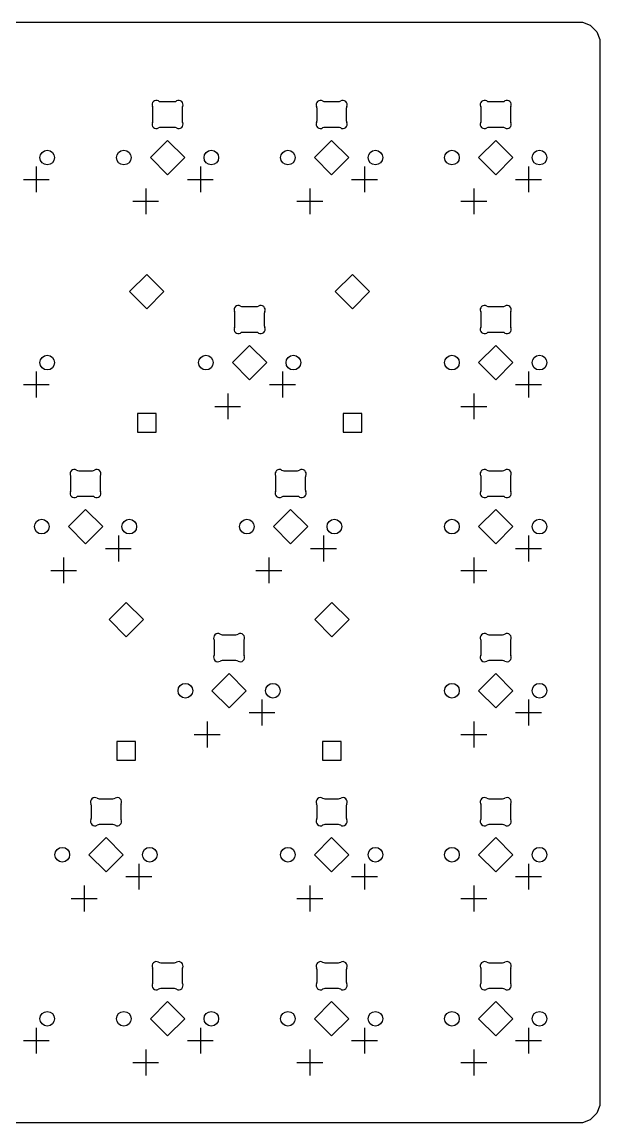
# Model space of a CAD drawing. Extents: x 44 to 356, y -203 to -54.
# Drawn here: x 288.8 to 355.9, y -182.3 to -54.5 of the extents above; entities that cross this region are included whole.
import ezdxf

# ---------------------------------------------------------------- set-up
doc = ezdxf.new("R2010")
doc.units = 0
doc.layers.add('BLACK', color=7, linetype='CONTINUOUS')

msp = doc.modelspace()

# ---------------------------------------------------------------- linework, layer by layer
at = {"layer": 'BLACK', "linetype": 'CONTINUOUS'}
for p, q in [((48.021653, -54.5), (353.878347, -54.5)), ((353.878347, -54.5), (354.797202, -54.880602)), ((354.797202, -54.880602), (355.544398, -55.627798)), ((355.544398, -55.627798), (355.925, -56.546653)), ((355.925, -56.546653), (355.925, -180.303347)), ((304.930548, -63.737501), (306.519452, -63.737501)), ((323.980548, -63.737501), (325.569452, -63.737501)), ((343.030548, -63.737501), (344.619452, -63.737501)), ((304.025001, -65.940343), (304.025001, -64.534659)), ((307.424999, -64.534659), (307.424999, -65.940343)), ((323.075001, -65.940343), (323.075001, -64.534659)), ((326.474999, -64.534659), (326.474999, -65.940343)), ((342.125001, -65.940343), (342.125001, -64.534659)), ((345.524999, -64.534659), (345.524999, -65.940343)), ((306.519452, -66.7375), (304.930547, -66.7375)), ((325.569452, -66.7375), (323.980547, -66.7375)), ((344.619452, -66.7375), (343.030547, -66.7375)), ((305.725, -68.2436), (303.7311, -70.2375)), ((307.7189, -70.2375), (305.725, -68.2436)), ((324.775, -68.2436), (322.7811, -70.2375)), ((326.7689, -70.2375), (324.775, -68.2436)), ((343.825, -68.2436), (341.8311, -70.2375)), ((345.8189, -70.2375), (343.825, -68.2436)), ((303.7311, -70.2375), (305.725, -72.2314)), ((305.725, -72.2314), (307.7189, -70.2375)), ((322.7811, -70.2375), (324.775, -72.2314)), ((324.775, -72.2314), (326.7689, -70.2375)), ((341.8311, -70.2375), (343.825, -72.2314)), ((343.825, -72.2314), (345.8189, -70.2375)), ((290.485, -71.2775), (290.485, -74.2775)), ((309.535, -71.2775), (309.535, -74.2775)), ((328.585, -71.2775), (328.585, -74.2775)), ((347.635, -71.2775), (347.635, -74.2775)), ((288.985, -72.7775), (291.985, -72.7775)), ((308.035, -72.7775), (311.035, -72.7775)), ((327.085, -72.7775), (330.085, -72.7775)), ((346.135, -72.7775), (349.135, -72.7775)), ((303.185, -73.8175), (303.185, -76.8175)), ((322.235, -73.8175), (322.235, -76.8175)), ((341.285, -73.8175), (341.285, -76.8175)), ((301.685, -75.3175), (304.685, -75.3175)), ((320.735, -75.3175), (323.735, -75.3175)), ((339.785, -75.3175), (342.785, -75.3175)), ((303.312, -83.8011), (301.3181, -85.795)), ((305.3059, -85.795), (303.312, -83.8011)), ((327.188, -83.8011), (325.1941, -85.795)), ((329.1819, -85.795), (327.188, -83.8011)), ((301.3181, -85.795), (303.312, -87.7889)), ((303.312, -87.7889), (305.3059, -85.795)), ((325.1941, -85.795), (327.188, -87.7889)), ((327.188, -87.7889), (329.1819, -85.795)), ((314.455548, -87.550001), (316.044452, -87.550001)), ((343.030548, -87.550001), (344.619452, -87.550001)), ((313.550001, -89.752843), (313.550001, -88.347159)), ((316.949999, -88.347159), (316.949999, -89.752843)), ((342.125001, -89.752843), (342.125001, -88.347159)), ((345.524999, -88.347159), (345.524999, -89.752843)), ((316.044452, -90.55), (314.455547, -90.55)), ((344.619452, -90.55), (343.030547, -90.55)), ((315.25, -92.0561), (313.2561, -94.05)), ((317.2439, -94.05), (315.25, -92.0561)), ((343.825, -92.0561), (341.8311, -94.05)), ((345.8189, -94.05), (343.825, -92.0561)), ((313.2561, -94.05), (315.25, -96.0439)), ((315.25, -96.0439), (317.2439, -94.05)), ((341.8311, -94.05), (343.825, -96.0439)), ((343.825, -96.0439), (345.8189, -94.05)), ((290.485, -95.09), (290.485, -98.09)), ((319.06, -95.09), (319.06, -98.09)), ((347.635, -95.09), (347.635, -98.09)), ((288.985, -96.59), (291.985, -96.59)), ((317.56, -96.59), (320.56, -96.59)), ((346.135, -96.59), (349.135, -96.59)), ((312.71, -97.63), (312.71, -100.63)), ((341.285, -97.63), (341.285, -100.63)), ((311.21, -99.13), (314.21, -99.13)), ((339.785, -99.13), (342.785, -99.13)), ((304.389641, -99.957359), (302.234359, -99.957359)), ((302.234359, -99.957359), (302.234359, -102.112641)), ((304.389641, -102.112641), (304.389641, -99.957359)), ((328.265641, -99.957359), (326.110359, -99.957359)), ((326.110359, -99.957359), (326.110359, -102.112641)), ((328.265641, -102.112641), (328.265641, -99.957359)), ((302.234359, -102.112641), (304.389641, -102.112641)), ((326.110359, -102.112641), (328.265641, -102.112641)), ((295.405548, -106.600001), (296.994452, -106.600001)), ((319.218048, -106.600001), (320.806952, -106.600001)), ((343.030548, -106.600001), (344.619452, -106.600001)), ((294.500001, -108.802843), (294.500001, -107.397159)), ((297.899999, -107.397159), (297.899999, -108.802843)), ((318.312501, -108.802843), (318.312501, -107.397159)), ((321.712499, -107.397159), (321.712499, -108.802843)), ((342.125001, -108.802843), (342.125001, -107.397159)), ((345.524999, -107.397159), (345.524999, -108.802843)), ((296.994452, -109.6), (295.405547, -109.6)), ((320.806952, -109.6), (319.218047, -109.6)), ((344.619452, -109.6), (343.030547, -109.6)), ((296.2, -111.1061), (294.2061, -113.1)), ((298.1939, -113.1), (296.2, -111.1061)), ((320.0125, -111.1061), (318.0186, -113.1)), ((322.0064, -113.1), (320.0125, -111.1061)), ((343.825, -111.1061), (341.8311, -113.1)), ((345.8189, -113.1), (343.825, -111.1061)), ((294.2061, -113.1), (296.2, -115.0939)), ((296.2, -115.0939), (298.1939, -113.1)), ((318.0186, -113.1), (320.0125, -115.0939)), ((320.0125, -115.0939), (322.0064, -113.1)), ((341.8311, -113.1), (343.825, -115.0939)), ((343.825, -115.0939), (345.8189, -113.1)), ((300.01, -114.14), (300.01, -117.14)), ((323.8225, -114.14), (323.8225, -117.14)), ((347.635, -114.14), (347.635, -117.14)), ((298.51, -115.64), (301.51, -115.64)), ((322.3225, -115.64), (325.3225, -115.64)), ((346.135, -115.64), (349.135, -115.64)), ((293.66, -116.68), (293.66, -119.68)), ((317.4725, -116.68), (317.4725, -119.68)), ((341.285, -116.68), (341.285, -119.68)), ((292.16, -118.18), (295.16, -118.18)), ((315.9725, -118.18), (318.9725, -118.18)), ((339.785, -118.18), (342.785, -118.18)), ((300.93075, -121.9011), (298.93685, -123.895)), ((302.92465, -123.895), (300.93075, -121.9011)), ((324.80675, -121.9011), (322.81285, -123.895)), ((326.80065, -123.895), (324.80675, -121.9011)), ((298.93685, -123.895), (300.93075, -125.8889)), ((300.93075, -125.8889), (302.92465, -123.895)), ((322.81285, -123.895), (324.80675, -125.8889)), ((324.80675, -125.8889), (326.80065, -123.895)), ((311.168751, -127.852843), (311.168751, -126.447159)), ((312.074298, -125.650001), (313.663202, -125.650001)), ((314.568749, -126.447159), (314.568749, -127.852843)), ((342.125001, -127.852843), (342.125001, -126.447159)), ((343.030548, -125.650001), (344.619452, -125.650001)), ((345.524999, -126.447159), (345.524999, -127.852843)), ((313.663202, -128.65), (312.074297, -128.65)), ((344.619452, -128.65), (343.030547, -128.65)), ((312.86875, -130.1561), (310.87485, -132.15)), ((314.86265, -132.15), (312.86875, -130.1561)), ((343.825, -130.1561), (341.8311, -132.15)), ((345.8189, -132.15), (343.825, -130.1561)), ((310.87485, -132.15), (312.86875, -134.1439)), ((312.86875, -134.1439), (314.86265, -132.15)), ((341.8311, -132.15), (343.825, -134.1439)), ((343.825, -134.1439), (345.8189, -132.15)), ((316.67875, -133.19), (316.67875, -136.19)), ((347.635, -133.19), (347.635, -136.19)), ((315.17875, -134.69), (318.17875, -134.69)), ((346.135, -134.69), (349.135, -134.69)), ((310.32875, -135.73), (310.32875, -138.73)), ((341.285, -135.73), (341.285, -138.73)), ((302.008391, -138.057359), (299.853109, -138.057359)), ((299.853109, -138.057359), (299.853109, -140.212641)), ((302.008391, -140.212641), (302.008391, -138.057359)), ((308.82875, -137.23), (311.82875, -137.23)), ((325.884391, -138.057359), (323.729109, -138.057359)), ((323.729109, -138.057359), (323.729109, -140.212641)), ((325.884391, -140.212641), (325.884391, -138.057359)), ((339.785, -137.23), (342.785, -137.23)), ((299.853109, -140.212641), (302.008391, -140.212641)), ((323.729109, -140.212641), (325.884391, -140.212641)), ((296.881251, -146.902843), (296.881251, -145.497159)), ((297.786798, -144.700001), (299.375702, -144.700001)), ((300.281249, -145.497159), (300.281249, -146.902843)), ((323.075001, -146.902843), (323.075001, -145.497159)), ((323.980548, -144.700001), (325.569452, -144.700001)), ((326.474999, -145.497159), (326.474999, -146.902843)), ((342.125001, -146.902843), (342.125001, -145.497159)), ((343.030548, -144.700001), (344.619452, -144.700001)), ((345.524999, -145.497159), (345.524999, -146.902843)), ((299.375702, -147.7), (297.786797, -147.7)), ((325.569452, -147.7), (323.980547, -147.7)), ((344.619452, -147.7), (343.030547, -147.7)), ((298.58125, -149.2061), (296.58735, -151.2)), ((300.57515, -151.2), (298.58125, -149.2061)), ((324.775, -149.2061), (322.7811, -151.2)), ((326.7689, -151.2), (324.775, -149.2061)), ((343.825, -149.2061), (341.8311, -151.2)), ((345.8189, -151.2), (343.825, -149.2061)), ((296.58735, -151.2), (298.58125, -153.1939)), ((298.58125, -153.1939), (300.57515, -151.2)), ((322.7811, -151.2), (324.775, -153.1939)), ((324.775, -153.1939), (326.7689, -151.2)), ((341.8311, -151.2), (343.825, -153.1939)), ((343.825, -153.1939), (345.8189, -151.2)), ((302.39125, -152.24), (302.39125, -155.24)), ((328.585, -152.24), (328.585, -155.24)), ((347.635, -152.24), (347.635, -155.24)), ((300.89125, -153.74), (303.89125, -153.74)), ((327.085, -153.74), (330.085, -153.74)), ((346.135, -153.74), (349.135, -153.74)), ((296.04125, -154.78), (296.04125, -157.78)), ((322.235, -154.78), (322.235, -157.78)), ((341.285, -154.78), (341.285, -157.78)), ((294.54125, -156.28), (297.54125, -156.28)), ((320.735, -156.28), (323.735, -156.28)), ((339.785, -156.28), (342.785, -156.28)), ((304.025001, -165.952843), (304.025001, -164.547159)), ((304.930548, -163.750001), (306.519452, -163.750001)), ((307.424999, -164.547159), (307.424999, -165.952843)), ((323.075001, -165.952843), (323.075001, -164.547159)), ((323.980548, -163.750001), (325.569452, -163.750001)), ((326.474999, -164.547159), (326.474999, -165.952843)), ((342.125001, -165.952843), (342.125001, -164.547159)), ((343.030548, -163.750001), (344.619452, -163.750001)), ((345.524999, -164.547159), (345.524999, -165.952843)), ((306.519452, -166.75), (304.930547, -166.75)), ((325.569452, -166.75), (323.980547, -166.75)), ((344.619452, -166.75), (343.030547, -166.75)), ((305.725, -168.2561), (303.7311, -170.25)), ((307.7189, -170.25), (305.725, -168.2561)), ((324.775, -168.2561), (322.7811, -170.25)), ((326.7689, -170.25), (324.775, -168.2561)), ((343.825, -168.2561), (341.8311, -170.25)), ((345.8189, -170.25), (343.825, -168.2561)), ((290.485, -171.29), (290.485, -174.29)), ((303.7311, -170.25), (305.725, -172.2439)), ((305.725, -172.2439), (307.7189, -170.25)), ((309.535, -171.29), (309.535, -174.29)), ((322.7811, -170.25), (324.775, -172.2439)), ((324.775, -172.2439), (326.7689, -170.25)), ((328.585, -171.29), (328.585, -174.29)), ((341.8311, -170.25), (343.825, -172.2439)), ((343.825, -172.2439), (345.8189, -170.25)), ((347.635, -171.29), (347.635, -174.29)), ((288.985, -172.79), (291.985, -172.79)), ((303.185, -173.83), (303.185, -176.83)), ((308.035, -172.79), (311.035, -172.79)), ((322.235, -173.83), (322.235, -176.83)), ((327.085, -172.79), (330.085, -172.79)), ((341.285, -173.83), (341.285, -176.83)), ((346.135, -172.79), (349.135, -172.79)), ((301.685, -175.33), (304.685, -175.33)), ((320.735, -175.33), (323.735, -175.33)), ((339.785, -175.33), (342.785, -175.33)), ((355.544398, -181.222202), (354.797202, -181.969398)), ((355.925, -180.303347), (355.544398, -181.222202)), ((353.878347, -182.35), (48.021653, -182.35)), ((354.797202, -181.969398), (353.878347, -182.35))]:
    msp.add_line(p, q, dxfattribs=at)
at = {"layer": 'BLACK'}
for centre in [(291.755, -70.2375), (300.645, -70.2375), (310.805, -70.2375), (319.695, -70.2375), (329.855, -70.2375), (338.745, -70.2375), (348.905, -70.2375), (291.755, -94.05), (310.17, -94.05), (320.33, -94.05), (338.745, -94.05), (348.905, -94.05), (291.12, -113.1), (301.28, -113.1), (314.9325, -113.1), (325.0925, -113.1), (338.745, -113.1), (348.905, -113.1), (307.78875, -132.15), (317.94875, -132.15), (338.745, -132.15), (348.905, -132.15), (293.50125, -151.2), (303.66125, -151.2), (319.695, -151.2), (329.855, -151.2), (338.745, -151.2), (348.905, -151.2), (291.755, -170.25), (300.645, -170.25), (310.805, -170.25), (319.695, -170.25), (329.855, -170.25), (338.745, -170.25), (348.905, -170.25)]:
    msp.add_circle(centre, 0.8509, dxfattribs=at)
for centre, radius, start, end in [((304.42603, -64.100902), 0.5, -300.2993953, -154.29357192), ((304.93055, -63.237492), 0.500009, -120.29901505, -90.00022918), ((306.51945, -63.23749), 0.50001, -89.99977082, -59.70119951), ((307.02397, -64.1009), 0.499996, -25.70653133, 120.29962656), ((323.47603, -64.100902), 0.5, -300.2993953, -154.29357192), ((323.98055, -63.237492), 0.500009, -120.29901505, -90.00022918), ((325.56945, -63.23749), 0.50001, -89.99977082, -59.70119951), ((326.07397, -64.1009), 0.499996, -25.70653133, 120.29962656), ((342.52603, -64.100902), 0.5, -300.2993953, -154.29357192), ((343.03055, -63.237492), 0.500009, -120.29901505, -90.00022918), ((344.61945, -63.23749), 0.50001, -89.99977082, -59.70119951), ((345.12397, -64.1009), 0.499996, -25.70653133, 120.29962656), ((303.525011, -64.534657), 0.49999, -0.00022919, 25.70646243), ((307.92536, -64.53474), 0.500361, 154.30340137, 179.99061027), ((322.575011, -64.534657), 0.49999, -0.00022919, 25.70646243), ((326.97536, -64.53474), 0.500361, 154.30340137, 179.99061027), ((341.625011, -64.534657), 0.49999, -0.00022919, 25.70646243), ((346.02536, -64.53474), 0.500361, 154.30340137, 179.99061027), ((304.42603, -66.374099), 0.499999, -205.70622158, -59.7006047), ((303.525011, -65.940345), 0.49999, -25.70646243, 0.00011459), ((307.02397, -66.3741), 0.499999, -120.2993953, 25.70632483), ((307.925, -65.9404), 0.499976, -180.00653171, -154.29976339), ((323.47603, -66.374099), 0.499999, -205.70622158, -59.7006047), ((322.575011, -65.940345), 0.49999, -25.70646243, 0.00011459), ((326.07397, -66.3741), 0.499999, -120.2993953, 25.70632483), ((326.975, -65.9404), 0.499976, -180.00653171, -154.29976339), ((342.52603, -66.374099), 0.499999, -205.70622158, -59.7006047), ((341.625011, -65.940345), 0.49999, -25.70646243, 0.00011459), ((345.12397, -66.3741), 0.499999, -120.2993953, 25.70632483), ((346.025, -65.9404), 0.499976, -180.00653171, -154.29976339), ((304.93055, -67.237509), 0.500009, 90.00034377, 120.29901505), ((306.51945, -67.23751), 0.500009, 59.70098495, 89.99965623), ((323.98055, -67.237509), 0.500009, 90.00034377, 120.29901505), ((325.56945, -67.23751), 0.500009, 59.70098495, 89.99965623), ((343.03055, -67.237509), 0.500009, 90.00034377, 120.29901505), ((344.61945, -67.23751), 0.500009, 59.70098495, 89.99965623), ((313.95103, -87.913402), 0.5, -300.2993953, -154.29357192), ((313.050011, -88.347157), 0.49999, -0.00022919, 25.70646243), ((314.45555, -87.049992), 0.500009, -120.29901505, -90.00022918), ((316.04445, -87.04999), 0.50001, -89.99977082, -59.70119951), ((316.54897, -87.9134), 0.499996, -25.70653133, 120.29962656), ((317.45036, -88.34724), 0.500361, 154.30340137, 179.99061027), ((342.52603, -87.913402), 0.5, -300.2993953, -154.29357192), ((341.625011, -88.347157), 0.49999, -0.00022919, 25.70646243), ((343.03055, -87.049992), 0.500009, -120.29901505, -90.00022918), ((344.61945, -87.04999), 0.50001, -89.99977082, -59.70119951), ((345.12397, -87.9134), 0.499996, -25.70653133, 120.29962656), ((346.02536, -88.34724), 0.500361, 154.30340137, 179.99061027), ((313.95103, -90.186599), 0.499999, -205.70622158, -59.7006047), ((313.050011, -89.752845), 0.49999, -25.70646243, 0.00011459), ((314.45555, -91.050009), 0.500009, 90.00034377, 120.29901505), ((316.04445, -91.05001), 0.500009, 59.70098495, 89.99965623), ((316.54897, -90.1866), 0.499999, -120.2993953, 25.70632483), ((317.45, -89.7529), 0.499976, -180.00653171, -154.29976339), ((342.52603, -90.186599), 0.499999, -205.70622158, -59.7006047), ((341.625011, -89.752845), 0.49999, -25.70646243, 0.00011459), ((343.03055, -91.050009), 0.500009, 90.00034377, 120.29901505), ((344.61945, -91.05001), 0.500009, 59.70098495, 89.99965623), ((345.12397, -90.1866), 0.499999, -120.2993953, 25.70632483), ((346.025, -89.7529), 0.499976, -180.00653171, -154.29976339), ((294.90103, -106.963402), 0.5, -300.2993953, -154.29357192), ((294.000011, -107.397157), 0.49999, -0.00022919, 25.70646243), ((295.40555, -106.099992), 0.500009, -120.29901505, -90.00022918), ((296.99445, -106.09999), 0.50001, -89.99977082, -59.70119951), ((297.49897, -106.9634), 0.499996, -25.70653133, 120.29962656), ((298.40036, -107.39724), 0.500361, 154.30340137, 179.99061027), ((318.71353, -106.963402), 0.5, -300.2993953, -154.29357192), ((317.812511, -107.397157), 0.49999, -0.00022919, 25.70646243), ((319.21805, -106.099992), 0.500009, -120.29901505, -90.00022918), ((320.80695, -106.09999), 0.50001, -89.99977082, -59.70119951), ((321.31147, -106.9634), 0.499996, -25.70653133, 120.29962656), ((322.21286, -107.39724), 0.500361, 154.30340137, 179.99061027), ((342.52603, -106.963402), 0.5, -300.2993953, -154.29357192), ((341.625011, -107.397157), 0.49999, -0.00022919, 25.70646243), ((343.03055, -106.099992), 0.500009, -120.29901505, -90.00022918), ((344.61945, -106.09999), 0.50001, -89.99977082, -59.70119951), ((345.12397, -106.9634), 0.499996, -25.70653133, 120.29962656), ((346.02536, -107.39724), 0.500361, 154.30340137, 179.99061027), ((294.90103, -109.236599), 0.499999, -205.70622158, -59.7006047), ((294.000011, -108.802845), 0.49999, -25.70646243, 0.00011459), ((295.40555, -110.100009), 0.500009, 90.00034377, 120.29901505), ((296.99445, -110.10001), 0.500009, 59.70098495, 89.99965623), ((297.49897, -109.2366), 0.499999, -120.2993953, 25.70632483), ((298.4, -108.8029), 0.499976, -180.00653171, -154.29976339), ((318.71353, -109.236599), 0.499999, -205.70622158, -59.7006047), ((317.812511, -108.802845), 0.49999, -25.70646243, 0.00011459), ((319.21805, -110.100009), 0.500009, 90.00034377, 120.29901505), ((320.80695, -110.10001), 0.500009, 59.70098495, 89.99965623), ((321.31147, -109.2366), 0.499999, -120.2993953, 25.70632483), ((322.2125, -108.8029), 0.499976, -180.00653171, -154.29976339), ((342.52603, -109.236599), 0.499999, -205.70622158, -59.7006047), ((341.625011, -108.802845), 0.49999, -25.70646243, 0.00011459), ((343.03055, -110.100009), 0.500009, 90.00034377, 120.29901505), ((344.61945, -110.10001), 0.500009, 59.70098495, 89.99965623), ((345.12397, -109.2366), 0.499999, -120.2993953, 25.70632483), ((346.025, -108.8029), 0.499976, -180.00653171, -154.29976339), ((311.56978, -126.013402), 0.5, -300.2993953, -154.29357192), ((310.668761, -126.447157), 0.49999, -0.00022919, 25.70646243), ((312.0743, -125.149992), 0.500009, -120.29901505, -90.00022918), ((313.6632, -125.14999), 0.50001, -89.99977082, -59.70119951), ((314.16772, -126.0134), 0.499996, -25.70653133, 120.29962656), ((315.06911, -126.44724), 0.500361, 154.30340137, 179.99061027), ((342.52603, -126.013402), 0.5, -300.2993953, -154.29357192), ((341.625011, -126.447157), 0.49999, -0.00022919, 25.70646243), ((343.03055, -125.149992), 0.500009, -120.29901505, -90.00022918), ((344.61945, -125.14999), 0.50001, -89.99977082, -59.70119951), ((345.12397, -126.0134), 0.499996, -25.70653133, 120.29962656), ((346.02536, -126.44724), 0.500361, 154.30340137, 179.99061027), ((311.56978, -128.286599), 0.499999, -205.70622158, -59.7006047), ((310.668761, -127.852845), 0.49999, -25.70646243, 0.00011459), ((312.0743, -129.150009), 0.500009, 90.00034377, 120.29901505), ((313.6632, -129.15001), 0.500009, 59.70098495, 89.99965623), ((314.16772, -128.2866), 0.499999, -120.2993953, 25.70632483), ((315.06875, -127.8529), 0.499976, -180.00653171, -154.29976339), ((342.52603, -128.286599), 0.499999, -205.70622158, -59.7006047), ((341.625011, -127.852845), 0.49999, -25.70646243, 0.00011459), ((343.03055, -129.150009), 0.500009, 90.00034377, 120.29901505), ((344.61945, -129.15001), 0.500009, 59.70098495, 89.99965623), ((345.12397, -128.2866), 0.499999, -120.2993953, 25.70632483), ((346.025, -127.8529), 0.499976, -180.00653171, -154.29976339), ((297.28228, -145.063402), 0.5, -300.2993953, -154.29357192), ((296.381261, -145.497157), 0.49999, -0.00022919, 25.70646243), ((297.7868, -144.199992), 0.500009, -120.29901505, -90.00022918), ((299.3757, -144.19999), 0.50001, -89.99977082, -59.70119951), ((299.88022, -145.0634), 0.499996, -25.70653133, 120.29962656), ((300.78161, -145.49724), 0.500361, 154.30340137, 179.99061027), ((323.47603, -145.063402), 0.5, -300.2993953, -154.29357192), ((322.575011, -145.497157), 0.49999, -0.00022919, 25.70646243), ((323.98055, -144.199992), 0.500009, -120.29901505, -90.00022918), ((325.56945, -144.19999), 0.50001, -89.99977082, -59.70119951), ((326.07397, -145.0634), 0.499996, -25.70653133, 120.29962656), ((326.97536, -145.49724), 0.500361, 154.30340137, 179.99061027), ((342.52603, -145.063402), 0.5, -300.2993953, -154.29357192), ((341.625011, -145.497157), 0.49999, -0.00022919, 25.70646243), ((343.03055, -144.199992), 0.500009, -120.29901505, -90.00022918), ((344.61945, -144.19999), 0.50001, -89.99977082, -59.70119951), ((345.12397, -145.0634), 0.499996, -25.70653133, 120.29962656), ((346.02536, -145.49724), 0.500361, 154.30340137, 179.99061027), ((296.381261, -146.902845), 0.49999, -25.70646243, 0.00011459), ((300.78125, -146.9029), 0.499976, -180.00653171, -154.29976339), ((322.575011, -146.902845), 0.49999, -25.70646243, 0.00011459), ((326.975, -146.9029), 0.499976, -180.00653171, -154.29976339), ((341.625011, -146.902845), 0.49999, -25.70646243, 0.00011459), ((346.025, -146.9029), 0.499976, -180.00653171, -154.29976339), ((297.28228, -147.336599), 0.499999, -205.70622158, -59.7006047), ((297.7868, -148.200009), 0.500009, 90.00034377, 120.29901505), ((299.3757, -148.20001), 0.500009, 59.70098495, 89.99965623), ((299.88022, -147.3366), 0.499999, -120.2993953, 25.70632483), ((323.47603, -147.336599), 0.499999, -205.70622158, -59.7006047), ((323.98055, -148.200009), 0.500009, 90.00034377, 120.29901505), ((325.56945, -148.20001), 0.500009, 59.70098495, 89.99965623), ((326.07397, -147.3366), 0.499999, -120.2993953, 25.70632483), ((342.52603, -147.336599), 0.499999, -205.70622158, -59.7006047), ((343.03055, -148.200009), 0.500009, 90.00034377, 120.29901505), ((344.61945, -148.20001), 0.500009, 59.70098495, 89.99965623), ((345.12397, -147.3366), 0.499999, -120.2993953, 25.70632483), ((304.42603, -164.113402), 0.5, -300.2993953, -154.29357192), ((307.02397, -164.1134), 0.499996, -25.70653133, 120.29962656), ((323.47603, -164.113402), 0.5, -300.2993953, -154.29357192), ((326.07397, -164.1134), 0.499996, -25.70653133, 120.29962656), ((342.52603, -164.113402), 0.5, -300.2993953, -154.29357192), ((345.12397, -164.1134), 0.499996, -25.70653133, 120.29962656), ((303.525011, -164.547157), 0.49999, -0.00022919, 25.70646243), ((304.93055, -163.249992), 0.500009, -120.29901505, -90.00022918), ((306.51945, -163.24999), 0.50001, -89.99977082, -59.70119951), ((307.92536, -164.54724), 0.500361, 154.30340137, 179.99061027), ((322.575011, -164.547157), 0.49999, -0.00022919, 25.70646243), ((323.98055, -163.249992), 0.500009, -120.29901505, -90.00022918), ((325.56945, -163.24999), 0.50001, -89.99977082, -59.70119951), ((326.97536, -164.54724), 0.500361, 154.30340137, 179.99061027), ((341.625011, -164.547157), 0.49999, -0.00022919, 25.70646243), ((343.03055, -163.249992), 0.500009, -120.29901505, -90.00022918), ((344.61945, -163.24999), 0.50001, -89.99977082, -59.70119951), ((346.02536, -164.54724), 0.500361, 154.30340137, 179.99061027), ((304.42603, -166.386599), 0.499999, -205.70622158, -59.7006047), ((303.525011, -165.952845), 0.49999, -25.70646243, 0.00011459), ((307.02397, -166.3866), 0.499999, -120.2993953, 25.70632483), ((307.925, -165.9529), 0.499976, -180.00653171, -154.29976339), ((323.47603, -166.386599), 0.499999, -205.70622158, -59.7006047), ((322.575011, -165.952845), 0.49999, -25.70646243, 0.00011459), ((326.07397, -166.3866), 0.499999, -120.2993953, 25.70632483), ((326.975, -165.9529), 0.499976, -180.00653171, -154.29976339), ((342.52603, -166.386599), 0.499999, -205.70622158, -59.7006047), ((341.625011, -165.952845), 0.49999, -25.70646243, 0.00011459), ((345.12397, -166.3866), 0.499999, -120.2993953, 25.70632483), ((346.025, -165.9529), 0.499976, -180.00653171, -154.29976339), ((304.93055, -167.250009), 0.500009, 90.00034377, 120.29901505), ((306.51945, -167.25001), 0.500009, 59.70098495, 89.99965623), ((323.98055, -167.250009), 0.500009, 90.00034377, 120.29901505), ((325.56945, -167.25001), 0.500009, 59.70098495, 89.99965623), ((343.03055, -167.250009), 0.500009, 90.00034377, 120.29901505), ((344.61945, -167.25001), 0.500009, 59.70098495, 89.99965623)]:
    msp.add_arc(centre, radius, start, end, dxfattribs=at)

doc.saveas('drawing.dxf')
